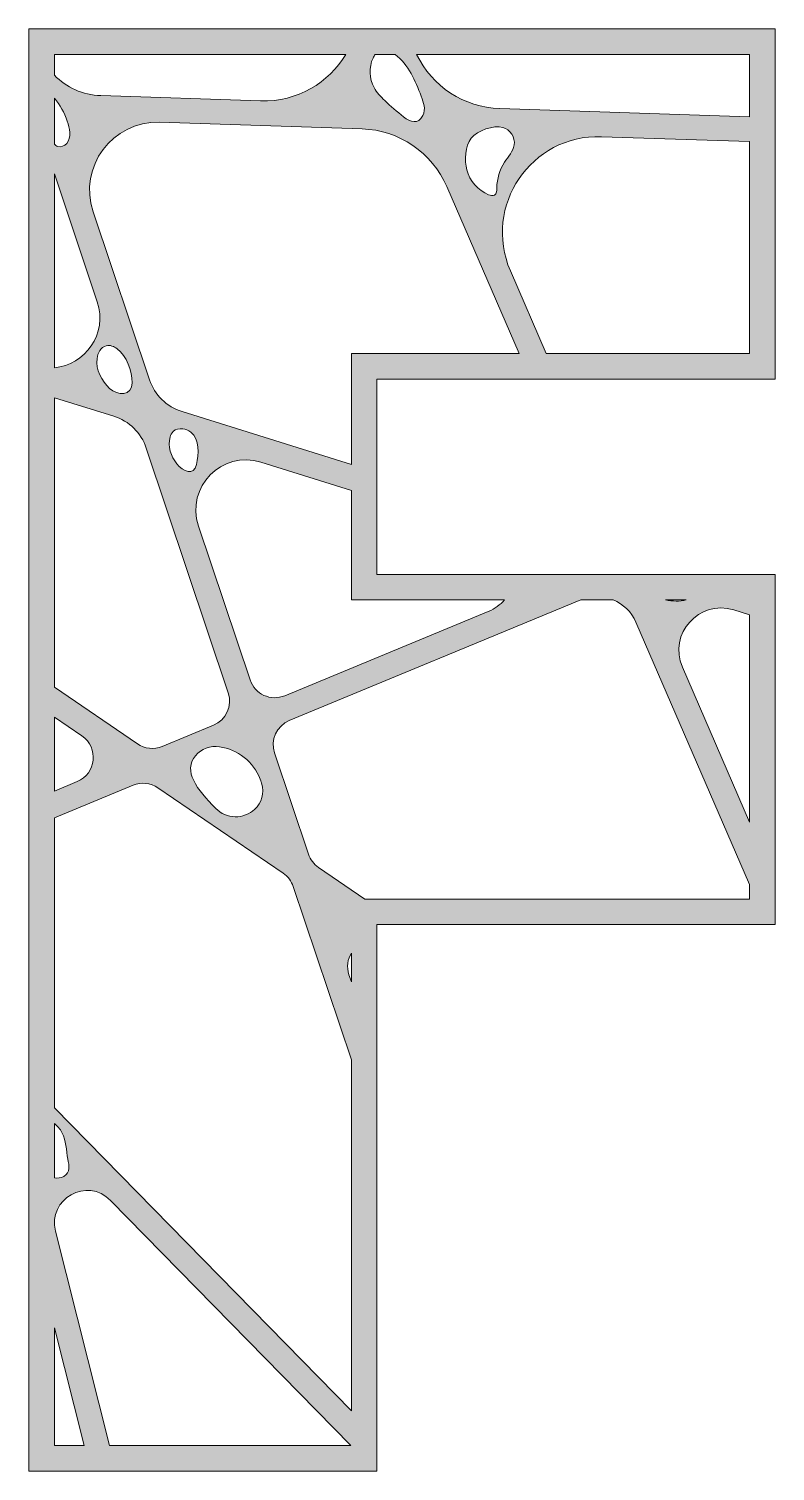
# Model space of a CAD drawing. Extents: x -1650 to 2650, y -4022 to 3022.
# Drawn here: x 220.4 to 450, y 1478.2 to 1921.8 of the extents above; entities that cross this region are included whole.
import ezdxf

# ---------------------------------------------------------------- set-up
doc = ezdxf.new("R2010")
doc.units = 0
doc.header["$MEASUREMENT"] = 0
doc.layers.add('Layer 1', color=7, linetype='Continuous')

msp = doc.modelspace()

# ---------------------------------------------------------------- hatches: boundary and pattern name
at = {"layer": 'Layer 1', "true_color": 0xffffff}
h = msp.add_hatch(color=7, dxfattribs=at)
h.dxf.hatch_style = 2
h.paths.add_polyline_path([(336.25, 1921.75), (321.2, 1921.75), (221.31, 1921.75), (220.39, 1921.75), (220.39, 1905.61), (220.39, 1897.6), (220.39, 1890.14), (220.39, 1818.77), (220.39, 1810.8), (220.39, 1724.67), (220.39, 1715.47), (220.39, 1684.14), (220.39, 1675.91), (220.39, 1597.97), (220.39, 1585.03), (220.39, 1577.55), (220.39, 1553.51), (220.39, 1478.25), (239.36, 1478.25), (247.21, 1478.25), (327.13, 1478.25), (327.46, 1478.25), (327.46, 1488.77), (327.46, 1581.33), (327.46, 1605.27), (327.46, 1641.38), (327.46, 1646.3), (335.3, 1646.3), (447.52, 1646.3), (450, 1646.3), (450, 1659.71), (450, 1739.08), (450, 1747.15), (450, 1753.99), (443.35, 1753.99), (430.49, 1753.99), (409.22, 1753.99), (394.02, 1753.99), (386.01, 1753.99), (369.74, 1753.99), (327.46, 1753.99), (327.46, 1777.36), (327.46, 1785.33), (327.46, 1814.06), (374.7, 1814.06), (383, 1814.06), (450, 1814.06), (450, 1886.85), (450, 1894.48), (450, 1921.75)])
edge = h.paths.add_edge_path()
edge.add_spline(control_points=[(333.05, 1913.9), (337.25, 1910.62), (339.33, 1905.9), (341.09, 1901.02), (341.86, 1898.93), (342.61, 1897.25), (341.57, 1895.06), (340.25, 1892.28), (337.71, 1893.08), (335.66, 1894.68), (333.65, 1896.25), (331.73, 1897.93), (329.9, 1899.71), (328.65, 1900.92), (327.43, 1902.19), (326.59, 1903.71), (325.08, 1906.46), (324.96, 1909.91), (326.28, 1912.76), (326.46, 1913.15), (326.68, 1913.54), (326.94, 1913.9), (326.94, 1913.9), (333.05, 1913.9), (333.05, 1913.9)], knot_values=[0, 0, 0, 0, 1, 1, 1, 2, 2, 2, 3, 3, 3, 4, 4, 4, 5, 5, 5, 6, 6, 6, 7, 7, 7, 8, 8, 8, 8], degree=3, periodic=1)
edge = h.paths.add_edge_path()
edge.add_spline(control_points=[(228.24, 1913.9), (228.24, 1913.9), (317.89, 1913.9), (317.89, 1913.9), (312.67, 1905.23), (303.09, 1899.24), (291.65, 1899.61), (291.65, 1899.61), (242.53, 1901.21), (242.53, 1901.21), (237, 1901.39), (231.93, 1903.73), (228.24, 1907.53), (228.24, 1907.53), (228.24, 1913.9), (228.24, 1913.9)], knot_values=[0, 0, 0, 0, 1, 1, 1, 2, 2, 2, 3, 3, 3, 4, 4, 4, 5, 5, 5, 5], degree=3, periodic=1)
edge = h.paths.add_edge_path()
edge.add_spline(control_points=[(228.24, 1817.54), (228.24, 1817.54), (228.24, 1877.13), (228.24, 1877.13), (228.24, 1877.13), (241.43, 1837.84), (241.43, 1837.84), (244.74, 1827.95), (237.62, 1818.4), (228.24, 1817.54)], knot_values=[0, 0, 0, 0, 1, 1, 1, 2, 2, 2, 3, 3, 3, 3], degree=3, periodic=1)
edge = h.paths.add_edge_path()
edge.add_spline(control_points=[(244.22, 1824.33), (245.39, 1824.59), (246.6, 1824.1), (247.55, 1823.38), (250.61, 1821.12), (252.06, 1816.62), (252.14, 1812.93), (252.24, 1808.82), (247.64, 1808.91), (245.25, 1811.15), (242.73, 1813.51), (240.97, 1816.91), (241.36, 1820.34), (241.55, 1822.09), (242.52, 1823.95), (244.22, 1824.33)], knot_values=[0, 0, 0, 0, 1, 1, 1, 2, 2, 2, 3, 3, 3, 4, 4, 4, 5, 5, 5, 5], degree=3, periodic=1)
edge = h.paths.add_edge_path()
edge.add_spline(control_points=[(232.03, 1886.49), (231.38, 1885.72), (230.29, 1885.28), (229.32, 1885.57), (228.91, 1885.7), (228.55, 1885.95), (228.24, 1886.26), (228.24, 1886.26), (228.24, 1900.43), (228.24, 1900.43), (230.07, 1898.32), (231.26, 1895.98), (232.21, 1893.35), (232.95, 1891.3), (233.57, 1888.3), (232.03, 1886.49)], knot_values=[0, 0, 0, 0, 1, 1, 1, 2, 2, 2, 3, 3, 3, 4, 4, 4, 5, 5, 5, 5], degree=3, periodic=1)
edge = h.paths.add_edge_path()
edge.add_spline(control_points=[(228.24, 1808.34), (228.24, 1808.34), (246.49, 1802.65), (246.49, 1802.65), (251.22, 1801.17), (254.95, 1797.52), (256.52, 1792.83), (256.52, 1792.83), (281.75, 1717.6), (281.75, 1717.6), (283.1, 1713.6), (281.11, 1709.25), (277.21, 1707.64), (277.21, 1707.64), (261.39, 1701.1), (261.39, 1701.1), (258.89, 1700.07), (256.04, 1700.36), (253.81, 1701.88), (253.81, 1701.88), (228.24, 1719.32), (228.24, 1719.32), (228.24, 1719.32), (228.24, 1808.34), (228.24, 1808.34)], knot_values=[0, 0, 0, 0, 1, 1, 1, 2, 2, 2, 3, 3, 3, 4, 4, 4, 5, 5, 5, 6, 6, 6, 7, 7, 7, 8, 8, 8, 8], degree=3, periodic=1)
edge = h.paths.add_edge_path()
edge.add_spline(control_points=[(263.86, 1796.25), (264.04, 1796.87), (264.33, 1797.49), (264.8, 1797.95), (265.55, 1798.68), (266.69, 1798.91), (267.74, 1798.78), (268.63, 1798.66), (269.49, 1798.3), (270.19, 1797.74), (273.06, 1795.48), (272.59, 1790.99), (271.99, 1787.8), (271.26, 1784), (267.72, 1785.75), (265.95, 1787.99), (264.13, 1790.31), (263.03, 1793.42), (263.86, 1796.25)], knot_values=[0, 0, 0, 0, 1, 1, 1, 2, 2, 2, 3, 3, 3, 4, 4, 4, 5, 5, 5, 6, 6, 6, 6], degree=3, periodic=1)
edge = h.paths.add_edge_path()
edge.add_spline(control_points=[(291.54, 1691.02), (291.83, 1690.25), (291.94, 1689.79), (291.94, 1689.79), (293, 1686.65), (291.94, 1683.75), (289.9, 1681.8), (286.52, 1678.59), (281.16, 1678.74), (277.87, 1682.04), (272.04, 1687.9), (267.77, 1693.57), (271.65, 1698.24), (273.45, 1700.4), (276.29, 1701.39), (279.09, 1700.98), (284.64, 1700.15), (289.47, 1696.42), (291.54, 1691.02)], knot_values=[0, 0, 0, 0, 1, 1, 1, 2, 2, 2, 3, 3, 3, 4, 4, 4, 5, 5, 5, 6, 6, 6, 6], degree=3, periodic=1)
edge = h.paths.add_edge_path()
edge.add_spline(control_points=[(228.24, 1710.11), (228.24, 1710.11), (236.71, 1704.33), (236.71, 1704.33), (241.98, 1700.73), (241.15, 1692.73), (235.26, 1690.29), (235.26, 1690.29), (228.24, 1687.39), (228.24, 1687.39), (228.24, 1687.39), (228.24, 1710.11), (228.24, 1710.11)], knot_values=[0, 0, 0, 0, 1, 1, 1, 2, 2, 2, 3, 3, 3, 4, 4, 4, 4], degree=3, periodic=1)
edge = h.paths.add_edge_path()
edge.add_spline(control_points=[(228.24, 1585.19), (229.19, 1584.42), (229.99, 1583.44), (230.55, 1582.37), (231.96, 1579.73), (231.87, 1577.01), (232.4, 1574.17), (232.76, 1572.19), (233.3, 1570.21), (231.15, 1568.9), (230.29, 1568.38), (229.25, 1568.25), (228.24, 1568.42), (228.24, 1568.42), (228.24, 1585.19), (228.24, 1585.19)], knot_values=[0, 0, 0, 0, 1, 1, 1, 2, 2, 2, 3, 3, 3, 4, 4, 4, 5, 5, 5, 5], degree=3, periodic=1)
h.paths.add_polyline_path([(228.24, 1486.1), (228.24, 1522.35), (237.38, 1486.1)])
edge = h.paths.add_edge_path()
edge.add_spline(control_points=[(245.23, 1486.1), (245.23, 1486.1), (228.6, 1552.03), (228.6, 1552.03), (226.11, 1561.96), (238.32, 1568.81), (245.49, 1561.5), (245.49, 1561.5), (319.43, 1486.1), (319.43, 1486.1), (319.43, 1486.1), (245.23, 1486.1), (245.23, 1486.1)], knot_values=[0, 0, 0, 0, 1, 1, 1, 2, 2, 2, 3, 3, 3, 4, 4, 4, 4], degree=3, periodic=1)
edge = h.paths.add_edge_path()
edge.add_spline(control_points=[(319.61, 1496.79), (319.61, 1496.79), (228.24, 1589.97), (228.24, 1589.97), (228.24, 1589.97), (228.24, 1679.15), (228.24, 1679.15), (228.24, 1679.15), (252.49, 1689.18), (252.49, 1689.18), (254.99, 1690.21), (257.84, 1689.92), (260.08, 1688.39), (260.08, 1688.39), (298.66, 1662.08), (298.66, 1662.08), (300.11, 1661.09), (301.19, 1659.66), (301.75, 1658), (301.75, 1658), (319.61, 1604.76), (319.61, 1604.76), (319.61, 1604.76), (319.61, 1496.79), (319.61, 1496.79)], knot_values=[0, 0, 0, 0, 1, 1, 1, 2, 2, 2, 3, 3, 3, 4, 4, 4, 5, 5, 5, 6, 6, 6, 7, 7, 7, 8, 8, 8, 8], degree=3, periodic=1)
edge = h.paths.add_edge_path()
edge.add_spline(control_points=[(318.88, 1630.84), (318.05, 1633.33), (318.46, 1635.68), (319.61, 1637.54), (319.61, 1637.54), (319.61, 1628.69), (319.61, 1628.69), (319.61, 1628.69), (318.88, 1630.84), (318.88, 1630.84)], knot_values=[0, 0, 0, 0, 1, 1, 1, 2, 2, 2, 3, 3, 3, 3], degree=3, periodic=1)
edge = h.paths.add_edge_path()
edge.add_spline(control_points=[(442.14, 1677.81), (442.14, 1677.81), (421.45, 1725.48), (421.45, 1725.48), (417.02, 1735.69), (426.63, 1746.38), (437.24, 1743.07), (437.24, 1743.07), (442.14, 1741.53), (442.14, 1741.53), (442.14, 1741.53), (442.14, 1677.81), (442.14, 1677.81)], knot_values=[0, 0, 0, 0, 1, 1, 1, 2, 2, 2, 3, 3, 3, 4, 4, 4, 4], degree=3, periodic=1)
edge = h.paths.add_edge_path()
edge.add_spline(control_points=[(422.6, 1746.14), (420.66, 1745.62), (418.39, 1745.74), (416.27, 1746.14), (416.27, 1746.14), (422.6, 1746.14), (422.6, 1746.14)], knot_values=[0, 0, 0, 0, 1, 1, 1, 2, 2, 2, 2], degree=3, periodic=1)
edge = h.paths.add_edge_path()
edge.add_spline(control_points=[(407.15, 1739.31), (407.15, 1739.31), (442.14, 1658.69), (442.14, 1658.69), (442.14, 1658.69), (442.14, 1654.16), (442.14, 1654.16), (442.14, 1654.16), (323.78, 1654.16), (323.78, 1654.16), (323.78, 1654.16), (309.52, 1663.89), (309.52, 1663.89), (308.07, 1664.87), (306.99, 1666.31), (306.43, 1667.97), (306.43, 1667.97), (296, 1699.08), (296, 1699.08), (294.65, 1703.08), (296.63, 1707.44), (300.53, 1709.05), (300.53, 1709.05), (390.25, 1746.14), (390.25, 1746.14), (390.25, 1746.14), (400.21, 1746.14), (400.21, 1746.14), (403.21, 1744.89), (405.76, 1742.52), (407.15, 1739.31)], knot_values=[0, 0, 0, 0, 1, 1, 1, 2, 2, 2, 3, 3, 3, 4, 4, 4, 5, 5, 5, 6, 6, 6, 7, 7, 7, 8, 8, 8, 9, 9, 9, 10, 10, 10, 10], degree=3, periodic=1)
edge = h.paths.add_edge_path()
edge.add_spline(control_points=[(366.7, 1746.14), (365.44, 1744.66), (363.78, 1743.43), (361.72, 1742.58), (361.72, 1742.58), (299.12, 1716.7), (299.12, 1716.7), (294.83, 1714.92), (289.93, 1717.15), (288.45, 1721.55), (288.45, 1721.55), (272.58, 1768.87), (272.58, 1768.87), (268.59, 1780.8), (279.79, 1792.25), (291.81, 1788.49), (291.81, 1788.49), (319.61, 1779.81), (319.61, 1779.81), (319.61, 1779.81), (319.61, 1746.14), (319.61, 1746.14), (319.61, 1746.14), (366.7, 1746.14), (366.7, 1746.14)], knot_values=[0, 0, 0, 0, 1, 1, 1, 2, 2, 2, 3, 3, 3, 4, 4, 4, 5, 5, 5, 6, 6, 6, 7, 7, 7, 8, 8, 8, 8], degree=3, periodic=1)
edge = h.paths.add_edge_path()
edge.add_spline(control_points=[(319.61, 1821.92), (319.61, 1821.92), (319.61, 1787.78), (319.61, 1787.78), (319.61, 1787.78), (267.51, 1804.06), (267.51, 1804.06), (262.79, 1805.53), (259.06, 1809.18), (257.49, 1813.87), (257.49, 1813.87), (240.16, 1865.52), (240.16, 1865.52), (235.54, 1879.3), (246.08, 1893.48), (260.62, 1893.01), (260.62, 1893.01), (322.91, 1890.99), (322.91, 1890.99), (334.31, 1890.61), (344.47, 1883.7), (349.01, 1873.25), (349.01, 1873.25), (371.29, 1821.92), (371.29, 1821.92), (371.29, 1821.92), (319.61, 1821.92), (319.61, 1821.92)], knot_values=[0, 0, 0, 0, 1, 1, 1, 2, 2, 2, 3, 3, 3, 4, 4, 4, 5, 5, 5, 6, 6, 6, 7, 7, 7, 8, 8, 8, 9, 9, 9, 9], degree=3, periodic=1)
edge = h.paths.add_edge_path()
edge.add_spline(control_points=[(356.48, 1888.13), (358.35, 1890.47), (363.41, 1892.24), (366.23, 1891.45), (368.48, 1890.81), (370.06, 1888.36), (369.71, 1886.05), (369.39, 1884.03), (367.88, 1882.45), (366.75, 1880.73), (365.23, 1878.39), (364.39, 1875.6), (364.37, 1872.82), (364.36, 1872.01), (364.34, 1871.06), (363.67, 1870.64), (363.11, 1870.29), (362.4, 1870.49), (361.81, 1870.75), (358.59, 1872.12), (356.06, 1875.02), (355.13, 1878.4), (354.36, 1881.21), (354.54, 1885.72), (356.48, 1888.13)], knot_values=[0, 0, 0, 0, 1, 1, 1, 2, 2, 2, 3, 3, 3, 4, 4, 4, 5, 5, 5, 6, 6, 6, 7, 7, 7, 8, 8, 8, 8], degree=3, periodic=1)
edge = h.paths.add_edge_path()
edge.add_spline(control_points=[(442.14, 1821.92), (442.14, 1821.92), (379.59, 1821.92), (379.59, 1821.92), (379.59, 1821.92), (368.54, 1847.37), (368.54, 1847.37), (359.92, 1867.23), (374.92, 1889.3), (396.55, 1888.59), (396.55, 1888.59), (442.14, 1887.11), (442.14, 1887.11), (442.14, 1887.11), (442.14, 1821.92), (442.14, 1821.92)], knot_values=[0, 0, 0, 0, 1, 1, 1, 2, 2, 2, 3, 3, 3, 4, 4, 4, 5, 5, 5, 5], degree=3, periodic=1)
edge = h.paths.add_edge_path()
edge.add_spline(control_points=[(365.3, 1897.23), (354.29, 1897.58), (344.43, 1904.04), (339.69, 1913.9), (339.69, 1913.9), (442.14, 1913.9), (442.14, 1913.9), (442.14, 1913.9), (442.14, 1894.73), (442.14, 1894.73), (442.14, 1894.73), (365.3, 1897.23), (365.3, 1897.23)], knot_values=[0, 0, 0, 0, 1, 1, 1, 2, 2, 2, 3, 3, 3, 4, 4, 4, 4], degree=3, periodic=1)

# ---------------------------------------------------------------- linework, layer by layer
at = {"layer": 'Layer 1', "lineweight": 0}
for points in [[(336.25, 1921.75), (321.2, 1921.75), (221.31, 1921.75), (220.39, 1921.75), (220.39, 1905.61), (220.39, 1897.6), (220.39, 1890.14), (220.39, 1818.77), (220.39, 1810.8), (220.39, 1724.67), (220.39, 1715.47), (220.39, 1684.14), (220.39, 1675.91), (220.39, 1597.97), (220.39, 1585.03), (220.39, 1577.55), (220.39, 1553.51), (220.39, 1478.25), (239.36, 1478.25), (247.21, 1478.25), (327.13, 1478.25), (327.46, 1478.25), (327.46, 1488.77), (327.46, 1581.33), (327.46, 1605.27), (327.46, 1641.38), (327.46, 1646.3), (335.3, 1646.3), (447.52, 1646.3), (450, 1646.3), (450, 1659.71), (450, 1739.08), (450, 1747.15), (450, 1753.99), (443.35, 1753.99), (430.49, 1753.99), (409.22, 1753.99), (394.02, 1753.99), (386.01, 1753.99), (369.74, 1753.99), (327.46, 1753.99), (327.46, 1777.36), (327.46, 1785.33), (327.46, 1814.06), (374.7, 1814.06), (383, 1814.06), (450, 1814.06), (450, 1886.85), (450, 1894.48), (450, 1921.75), (336.25, 1921.75)], [(228.24, 1486.1), (228.24, 1522.35), (237.38, 1486.1), (228.24, 1486.1)]]:
    msp.add_lwpolyline(points, dxfattribs=at)
for points, knots in [([(228.24, 1913.9), (228.24, 1913.9), (317.89, 1913.9), (317.89, 1913.9), (312.67, 1905.23), (303.09, 1899.24), (291.65, 1899.61), (291.65, 1899.61), (242.53, 1901.21), (242.53, 1901.21), (237, 1901.39), (231.93, 1903.73), (228.24, 1907.53), (228.24, 1907.53), (228.24, 1913.9), (228.24, 1913.9)], [0, 0, 0, 0, 1, 1, 1, 2, 2, 2, 3, 3, 3, 4, 4, 4, 5, 5, 5, 5]), ([(333.05, 1913.9), (337.25, 1910.62), (339.33, 1905.9), (341.09, 1901.02), (341.86, 1898.93), (342.61, 1897.25), (341.57, 1895.06), (340.25, 1892.28), (337.71, 1893.08), (335.66, 1894.68), (333.65, 1896.25), (331.73, 1897.93), (329.9, 1899.71), (328.65, 1900.92), (327.43, 1902.19), (326.59, 1903.71), (325.08, 1906.46), (324.96, 1909.91), (326.28, 1912.76), (326.46, 1913.15), (326.68, 1913.54), (326.94, 1913.9), (326.94, 1913.9), (333.05, 1913.9), (333.05, 1913.9)], [0, 0, 0, 0, 1, 1, 1, 2, 2, 2, 3, 3, 3, 4, 4, 4, 5, 5, 5, 6, 6, 6, 7, 7, 7, 8, 8, 8, 8]), ([(365.3, 1897.23), (354.29, 1897.58), (344.43, 1904.04), (339.69, 1913.9), (339.69, 1913.9), (442.14, 1913.9), (442.14, 1913.9), (442.14, 1913.9), (442.14, 1894.73), (442.14, 1894.73), (442.14, 1894.73), (365.3, 1897.23), (365.3, 1897.23)], [0, 0, 0, 0, 1, 1, 1, 2, 2, 2, 3, 3, 3, 4, 4, 4, 4]), ([(232.03, 1886.49), (231.38, 1885.72), (230.29, 1885.28), (229.32, 1885.57), (228.91, 1885.7), (228.55, 1885.95), (228.24, 1886.26), (228.24, 1886.26), (228.24, 1900.43), (228.24, 1900.43), (230.07, 1898.32), (231.26, 1895.98), (232.21, 1893.35), (232.95, 1891.3), (233.57, 1888.3), (232.03, 1886.49)], [0, 0, 0, 0, 1, 1, 1, 2, 2, 2, 3, 3, 3, 4, 4, 4, 5, 5, 5, 5]), ([(319.61, 1821.92), (319.61, 1821.92), (319.61, 1787.78), (319.61, 1787.78), (319.61, 1787.78), (267.51, 1804.06), (267.51, 1804.06), (262.79, 1805.53), (259.06, 1809.18), (257.49, 1813.87), (257.49, 1813.87), (240.16, 1865.52), (240.16, 1865.52), (235.54, 1879.3), (246.08, 1893.48), (260.62, 1893.01), (260.62, 1893.01), (322.91, 1890.99), (322.91, 1890.99), (334.31, 1890.61), (344.47, 1883.7), (349.01, 1873.25), (349.01, 1873.25), (371.29, 1821.92), (371.29, 1821.92), (371.29, 1821.92), (319.61, 1821.92), (319.61, 1821.92)], [0, 0, 0, 0, 1, 1, 1, 2, 2, 2, 3, 3, 3, 4, 4, 4, 5, 5, 5, 6, 6, 6, 7, 7, 7, 8, 8, 8, 9, 9, 9, 9]), ([(356.48, 1888.13), (358.35, 1890.47), (363.41, 1892.24), (366.23, 1891.45), (368.48, 1890.81), (370.06, 1888.36), (369.71, 1886.05), (369.39, 1884.03), (367.88, 1882.45), (366.75, 1880.73), (365.23, 1878.39), (364.39, 1875.6), (364.37, 1872.82), (364.36, 1872.01), (364.34, 1871.06), (363.67, 1870.64), (363.11, 1870.29), (362.4, 1870.49), (361.81, 1870.75), (358.59, 1872.12), (356.06, 1875.02), (355.13, 1878.4), (354.36, 1881.21), (354.54, 1885.72), (356.48, 1888.13)], [0, 0, 0, 0, 1, 1, 1, 2, 2, 2, 3, 3, 3, 4, 4, 4, 5, 5, 5, 6, 6, 6, 7, 7, 7, 8, 8, 8, 8]), ([(442.14, 1821.92), (442.14, 1821.92), (379.59, 1821.92), (379.59, 1821.92), (379.59, 1821.92), (368.54, 1847.37), (368.54, 1847.37), (359.92, 1867.23), (374.92, 1889.3), (396.55, 1888.59), (396.55, 1888.59), (442.14, 1887.11), (442.14, 1887.11), (442.14, 1887.11), (442.14, 1821.92), (442.14, 1821.92)], [0, 0, 0, 0, 1, 1, 1, 2, 2, 2, 3, 3, 3, 4, 4, 4, 5, 5, 5, 5]), ([(228.24, 1817.54), (228.24, 1817.54), (228.24, 1877.13), (228.24, 1877.13), (228.24, 1877.13), (241.43, 1837.84), (241.43, 1837.84), (244.74, 1827.95), (237.62, 1818.4), (228.24, 1817.54)], [0, 0, 0, 0, 1, 1, 1, 2, 2, 2, 3, 3, 3, 3]), ([(244.22, 1824.33), (245.39, 1824.59), (246.6, 1824.1), (247.55, 1823.38), (250.61, 1821.12), (252.06, 1816.62), (252.14, 1812.93), (252.24, 1808.82), (247.64, 1808.91), (245.25, 1811.15), (242.73, 1813.51), (240.97, 1816.91), (241.36, 1820.34), (241.55, 1822.09), (242.52, 1823.95), (244.22, 1824.33)], [0, 0, 0, 0, 1, 1, 1, 2, 2, 2, 3, 3, 3, 4, 4, 4, 5, 5, 5, 5]), ([(228.24, 1808.34), (228.24, 1808.34), (246.49, 1802.65), (246.49, 1802.65), (251.22, 1801.17), (254.95, 1797.52), (256.52, 1792.83), (256.52, 1792.83), (281.75, 1717.6), (281.75, 1717.6), (283.1, 1713.6), (281.11, 1709.25), (277.21, 1707.64), (277.21, 1707.64), (261.39, 1701.1), (261.39, 1701.1), (258.89, 1700.07), (256.04, 1700.36), (253.81, 1701.88), (253.81, 1701.88), (228.24, 1719.32), (228.24, 1719.32), (228.24, 1719.32), (228.24, 1808.34), (228.24, 1808.34)], [0, 0, 0, 0, 1, 1, 1, 2, 2, 2, 3, 3, 3, 4, 4, 4, 5, 5, 5, 6, 6, 6, 7, 7, 7, 8, 8, 8, 8]), ([(263.86, 1796.25), (264.04, 1796.87), (264.33, 1797.49), (264.8, 1797.95), (265.55, 1798.68), (266.69, 1798.91), (267.74, 1798.78), (268.63, 1798.66), (269.49, 1798.3), (270.19, 1797.74), (273.06, 1795.48), (272.59, 1790.99), (271.99, 1787.8), (271.26, 1784), (267.72, 1785.75), (265.95, 1787.99), (264.13, 1790.31), (263.03, 1793.42), (263.86, 1796.25)], [0, 0, 0, 0, 1, 1, 1, 2, 2, 2, 3, 3, 3, 4, 4, 4, 5, 5, 5, 6, 6, 6, 6]), ([(366.7, 1746.14), (365.44, 1744.66), (363.78, 1743.43), (361.72, 1742.58), (361.72, 1742.58), (299.12, 1716.7), (299.12, 1716.7), (294.83, 1714.92), (289.93, 1717.15), (288.45, 1721.55), (288.45, 1721.55), (272.58, 1768.87), (272.58, 1768.87), (268.59, 1780.8), (279.79, 1792.25), (291.81, 1788.49), (291.81, 1788.49), (319.61, 1779.81), (319.61, 1779.81), (319.61, 1779.81), (319.61, 1746.14), (319.61, 1746.14), (319.61, 1746.14), (366.7, 1746.14), (366.7, 1746.14)], [0, 0, 0, 0, 1, 1, 1, 2, 2, 2, 3, 3, 3, 4, 4, 4, 5, 5, 5, 6, 6, 6, 7, 7, 7, 8, 8, 8, 8]), ([(407.15, 1739.31), (407.15, 1739.31), (442.14, 1658.69), (442.14, 1658.69), (442.14, 1658.69), (442.14, 1654.16), (442.14, 1654.16), (442.14, 1654.16), (323.78, 1654.16), (323.78, 1654.16), (323.78, 1654.16), (309.52, 1663.89), (309.52, 1663.89), (308.07, 1664.87), (306.99, 1666.31), (306.43, 1667.97), (306.43, 1667.97), (296, 1699.08), (296, 1699.08), (294.65, 1703.08), (296.63, 1707.44), (300.53, 1709.05), (300.53, 1709.05), (390.25, 1746.14), (390.25, 1746.14), (390.25, 1746.14), (400.21, 1746.14), (400.21, 1746.14), (403.21, 1744.89), (405.76, 1742.52), (407.15, 1739.31)], [0, 0, 0, 0, 1, 1, 1, 2, 2, 2, 3, 3, 3, 4, 4, 4, 5, 5, 5, 6, 6, 6, 7, 7, 7, 8, 8, 8, 9, 9, 9, 10, 10, 10, 10]), ([(422.6, 1746.14), (420.66, 1745.62), (418.39, 1745.74), (416.27, 1746.14), (416.27, 1746.14), (422.6, 1746.14), (422.6, 1746.14)], [0, 0, 0, 0, 1, 1, 1, 2, 2, 2, 2]), ([(442.14, 1677.81), (442.14, 1677.81), (421.45, 1725.48), (421.45, 1725.48), (417.02, 1735.69), (426.63, 1746.38), (437.24, 1743.07), (437.24, 1743.07), (442.14, 1741.53), (442.14, 1741.53), (442.14, 1741.53), (442.14, 1677.81), (442.14, 1677.81)], [0, 0, 0, 0, 1, 1, 1, 2, 2, 2, 3, 3, 3, 4, 4, 4, 4]), ([(228.24, 1710.11), (228.24, 1710.11), (236.71, 1704.33), (236.71, 1704.33), (241.98, 1700.73), (241.15, 1692.73), (235.26, 1690.29), (235.26, 1690.29), (228.24, 1687.39), (228.24, 1687.39), (228.24, 1687.39), (228.24, 1710.11), (228.24, 1710.11)], [0, 0, 0, 0, 1, 1, 1, 2, 2, 2, 3, 3, 3, 4, 4, 4, 4]), ([(291.54, 1691.02), (291.83, 1690.25), (291.94, 1689.79), (291.94, 1689.79), (293, 1686.65), (291.94, 1683.75), (289.9, 1681.8), (286.52, 1678.59), (281.16, 1678.74), (277.87, 1682.04), (272.04, 1687.9), (267.77, 1693.57), (271.65, 1698.24), (273.45, 1700.4), (276.29, 1701.39), (279.09, 1700.98), (284.64, 1700.15), (289.47, 1696.42), (291.54, 1691.02)], [0, 0, 0, 0, 1, 1, 1, 2, 2, 2, 3, 3, 3, 4, 4, 4, 5, 5, 5, 6, 6, 6, 6]), ([(319.61, 1496.79), (319.61, 1496.79), (228.24, 1589.97), (228.24, 1589.97), (228.24, 1589.97), (228.24, 1679.15), (228.24, 1679.15), (228.24, 1679.15), (252.49, 1689.18), (252.49, 1689.18), (254.99, 1690.21), (257.84, 1689.92), (260.08, 1688.39), (260.08, 1688.39), (298.66, 1662.08), (298.66, 1662.08), (300.11, 1661.09), (301.19, 1659.66), (301.75, 1658), (301.75, 1658), (319.61, 1604.76), (319.61, 1604.76), (319.61, 1604.76), (319.61, 1496.79), (319.61, 1496.79)], [0, 0, 0, 0, 1, 1, 1, 2, 2, 2, 3, 3, 3, 4, 4, 4, 5, 5, 5, 6, 6, 6, 7, 7, 7, 8, 8, 8, 8]), ([(318.88, 1630.84), (318.05, 1633.33), (318.46, 1635.68), (319.61, 1637.54), (319.61, 1637.54), (319.61, 1628.69), (319.61, 1628.69), (319.61, 1628.69), (318.88, 1630.84), (318.88, 1630.84)], [0, 0, 0, 0, 1, 1, 1, 2, 2, 2, 3, 3, 3, 3]), ([(228.24, 1585.19), (229.19, 1584.42), (229.99, 1583.44), (230.55, 1582.37), (231.96, 1579.73), (231.87, 1577.01), (232.4, 1574.17), (232.76, 1572.19), (233.3, 1570.21), (231.15, 1568.9), (230.29, 1568.38), (229.25, 1568.25), (228.24, 1568.42), (228.24, 1568.42), (228.24, 1585.19), (228.24, 1585.19)], [0, 0, 0, 0, 1, 1, 1, 2, 2, 2, 3, 3, 3, 4, 4, 4, 5, 5, 5, 5]), ([(245.23, 1486.1), (245.23, 1486.1), (228.6, 1552.03), (228.6, 1552.03), (226.11, 1561.96), (238.32, 1568.81), (245.49, 1561.5), (245.49, 1561.5), (319.43, 1486.1), (319.43, 1486.1), (319.43, 1486.1), (245.23, 1486.1), (245.23, 1486.1)], [0, 0, 0, 0, 1, 1, 1, 2, 2, 2, 3, 3, 3, 4, 4, 4, 4])]:
    msp.add_open_spline(points, degree=3, knots=knots, dxfattribs=at)

doc.saveas('drawing.dxf')
